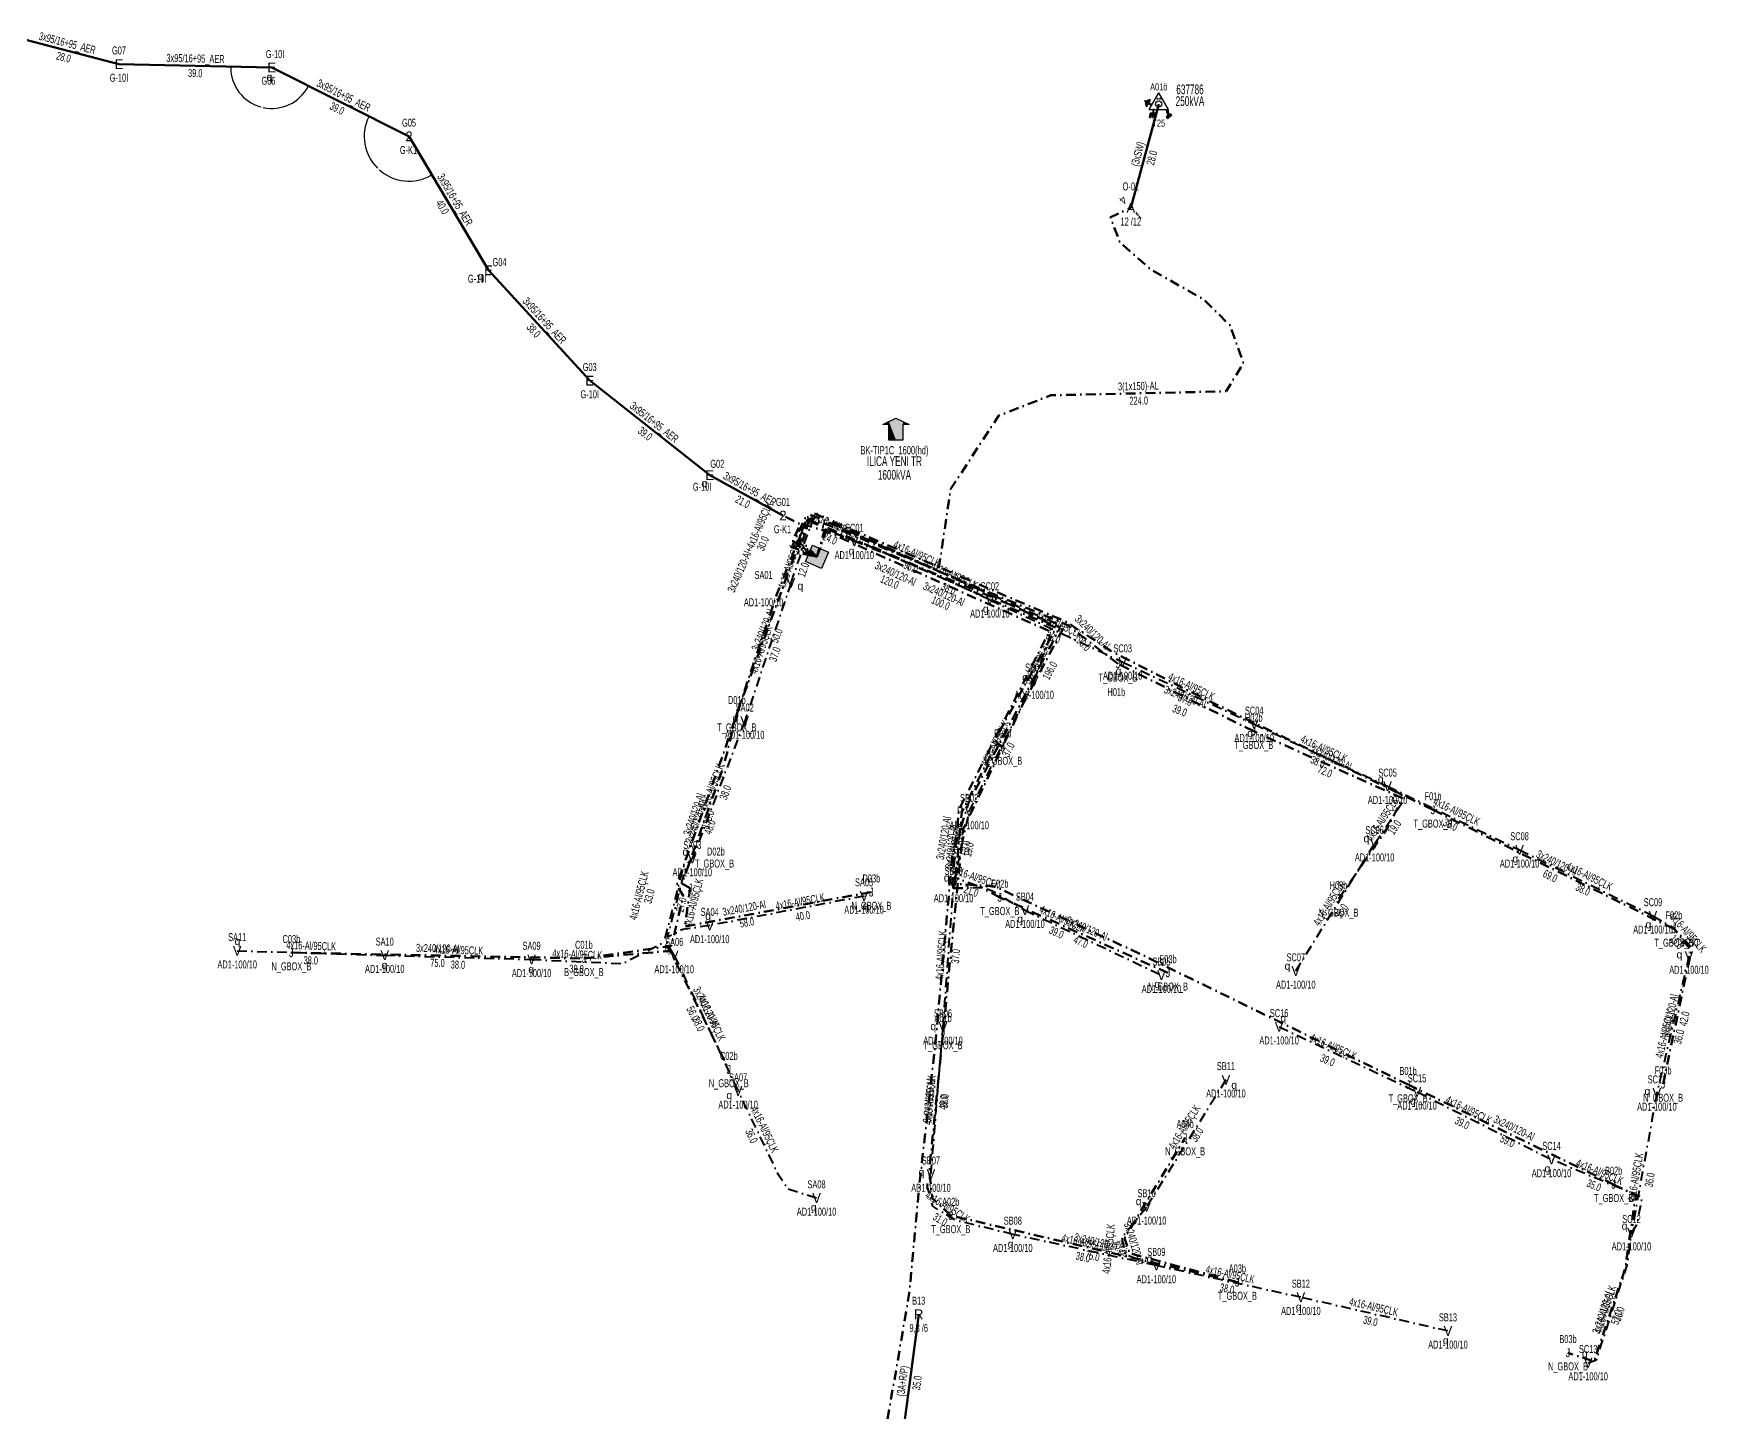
# Model space of a CAD drawing. Header units: millimetres. Extents: x 621771 to 623685, y 4076964 to 4077965.
# Drawn here: x 623256.5 to 623684.6, y 4077161.3 to 4077514.6 of the extents above; entities that cross this region are included whole.
import ezdxf
from ezdxf.enums import TextEntityAlignment as Align

# ---------------------------------------------------------------- set-up
doc = ezdxf.new("R2010")
doc.units = ezdxf.units.MM
doc.linetypes.add('DASHDOT', pattern=[5, 2.5, -1.25, 0, -1.25])
for name, color, linetype, lineweight in [('ACI', 30, 'Continuous', 25), ('DIREK_AG_MEVCUT', 120, 'Continuous', 25), ('DIREK_AG_YENI', 108, 'Continuous', 25), ('DIREK_AYD_YENI', 152, 'Continuous', 25), ('DIREK_BOX_YENI', 5, 'Continuous', 25), ('DIREK_OG_MEVCUT', 16, 'Continuous', 25), ('HAT_AG_HAVAI_MEVCUT', 126, 'Continuous', 50), ('HAT_AG_HAVAI_YENI', 3, 'Continuous', 50), ('HAT_AG_YERALTI_YENI', 3, 'DASHDOT', 50), ('HAT_AYD_YERALTI_YENI', 4, 'DASHDOT', 40), ('HAT_BOX_YERALTI_YENI', 5, 'DASHDOT', 50), ('HAT_OG_HAVAI_MEVCUT', 48, 'Continuous', 70), ('HAT_OG_YERALTI_YENI', 1, 'DASHDOT', 70), ('TRAFO_MEVCUT', 5, 'Continuous', 30), ('TRAFO_TADILAT_BYSK', 5, 'Continuous', 30), ('TRAFO_YENI', 5, 'Continuous', 30)]:
    doc.layers.add(name, color=color, linetype=linetype, lineweight=lineweight)
doc.styles.add('Direk', font='B_CAD')
doc.styles.get("Standard").update_dxf_attribs({"font": 'Arial'})
doc.dimstyles.new('ISO-25', dxfattribs={"dimtxt": 0.18, "dimasz": 0.18, "dimexe": 0.18, "dimexo": 0.0625, "dimgap": 0.09, "dimtad": 0, "dimtih": 1, "dimtoh": 1, "dimdec": 4, "dimzin": 0, "dimdsep": 46, "dimtxsty": 'Standard', "dimcen": 0.09, "dimadec": 0, "dimazin": 0, "dimtfac": 1, "dimtdec": 4, "dimtofl": 0, "dimtmove": 0, "dimatfit": 3, "dimfxl": 1, "dimtolj": 1, "dimtzin": 0, "dimarcsym": 0})

# ---------------------------------------------------------------- blocks, each defined once
blk = doc.blocks.new('YENI_BINA_KARE')
blk.add_hatch(color=5).paths.add_polyline_path([(-2.25, -2.25), (2.25, -2.25), (2.25, 2.25), (-2.25, 2.25)])
at = {"layer": 'TRAFO_TADILAT_BYSK', "linetype": 'Continuous'}
for p, q in [((-2.25, -2.25), (-2.25, 2.25)), ((-2.25, 2.25), (2.25, 2.25)), ((0, 1.8), (0, 2.7)), ((2.25, 2.25), (2.25, -2.25)), ((2.25, -2.25), (-2.25, -2.25))]:
    blk.add_line(p, q, dxfattribs=at)
blk = doc.blocks.new('YENI_BETKOSK')
at = {"layer": 'TRAFO_YENI', "linetype": 'Continuous'}
for p, q in [((-3.4, 2), (0, 3.6)), ((-1.8, 2), (-3.4, 2)), ((-1.8, -2), (-1.8, 2)), ((0, 3.6), (3.4, 2)), ((3.4, 2), (1.8, 2)), ((1.8, 2), (1.8, -2)), ((1.8, -2), (-1.8, -2))]:
    blk.add_line(p, q, dxfattribs=at)
for points in [[(-3.4, 2), (-1.8, 2), (-1.8, 2.752941)], [(-1.8, 2.752941), (0, -2), (0, 3.6)], [(-1.8, -2), (-1.8, 2.752941), (0, -2)], [(0, -2), (0, 3.6), (1.8, -2)], [(0, 3.6), (1.8, -2), (1.8, 2.752941)], [(1.8, 2), (1.8, 2.752941), (3.4, 2)]]:
    blk.add_solid(points, dxfattribs=at)
blk = doc.blocks.new('MEV_DIREK_OZEL')
h = blk.add_hatch(color=32)
h.paths.add_polyline_path([(-2.12, 1), (-2.34, 1.12), (-3.29, -0.52), (-3.08, -0.65), (-2.65, 0.09), (-1.88, -0.36), (-1.78, -0.19), (-2.55, 0.26)])
h.paths.add_polyline_path([(-3.44, -0.15), (-3.31, -0.22), (-2.59, 1.01), (-2.72, 1.09)])
h.paths.add_polyline_path([(-3.52, 0.32), (-3.39, 0.24), (-3.03, 0.85), (-3.16, 0.92)])
h.paths.add_polyline_path([(-3.56, 0.84), (-3.64, 0.71), (-3.51, 0.63), (-3.43, 0.76)])
h.paths.add_polyline_path([(-1.49, -2.34), (-2.24, -2.34), (-2.5, -3.47), (-2.4, -3.47), (-2.19, -2.54), (-1.89, -2.54), (-2.1, -3.47), (-2, -3.47), (-1.79, -2.54), (-1.49, -2.54), (-1.7, -3.48), (-1.6, -3.48), (-1.39, -2.54), (-1.09, -2.54), (-1.3, -3.48), (-1.2, -3.48), (-0.99, -2.54), (-0.69, -2.55), (-0.9, -3.48), (-0.8, -3.48), (-0.54, -2.35), (-1.29, -2.34), (-1.29, -1.44), (-1.49, -1.44)])
at = {"layer": 'TRAFO_MEVCUT'}
for points in [[(2.4, -1.57), (2.17, -1.92), (2.12, -1.44), (1.99, -1.44), (2.06, -2.32), (2.29, -1.96), (2.35, -2.67), (2.14, -2.67), (2.44, -2.87), (2.45, -2.86), (2.69, -2.49), (2.49, -2.63)], [(2.4, -1.57), (2.17, -1.92), (2.12, -1.44), (1.99, -1.44), (2.06, -2.32), (2.29, -1.96), (2.35, -2.67), (2.14, -2.67), (2.44, -2.87), (2.02, -3.19), (2.24, -3.79), (2.3, -3.74), (2.13, -3.26), (2.3, -3.13), (2.48, -3.6), (2.54, -3.56), (2.36, -3.08), (2.54, -2.94), (2.72, -3.42), (2.78, -3.38), (2.6, -2.9), (2.78, -2.76), (2.95, -3.24), (3.01, -3.2), (2.84, -2.72), (3.01, -2.58), (3.19, -3.06), (3.25, -3.01), (3.03, -2.42), (2.45, -2.86), (2.69, -2.49), (2.49, -2.63)], [(3.01, -2.58), (3.19, -3.06), (3.25, -3.01), (3.03, -2.42), (2.45, -2.86), (2.69, -2.49), (2.49, -2.63), (2.4, -1.57), (2.17, -1.92), (2.12, -1.44), (1.99, -1.44), (2.06, -2.32), (2.29, -1.96), (2.35, -2.67), (2.14, -2.67), (2.44, -2.87), (2.02, -3.19), (2.24, -3.79), (2.3, -3.74), (2.13, -3.26), (2.3, -3.13), (2.48, -3.6), (2.54, -3.56), (2.36, -3.08), (2.54, -2.94), (2.72, -3.42), (2.78, -3.38), (2.6, -2.9), (2.78, -2.76), (2.95, -3.24), (3.01, -3.2), (2.84, -2.72)]]:
    blk.add_hatch(color=32, dxfattribs=at).paths.add_polyline_path(points)
at = {"layer": 'TRAFO_MEVCUT', "linetype": 'Continuous'}
for p, q in [((-2.5, -1.44), (0, 2.89)), ((2.5, -1.44), (0, 2.89)), ((-2.5, -1.44), (2.5, -1.44))]:
    blk.add_line(p, q, dxfattribs=at)
at = {"layer": 'TRAFO_MEVCUT', "color": 32, "flags": 128}
blk.add_lwpolyline([(1.99, -1.44), (2.12, -1.44), (2.17, -1.92), (2.4, -1.57), (2.49, -2.63), (2.69, -2.49), (2.45, -2.86), (3.03, -2.42), (3.25, -3.01), (3.19, -3.06), (3.01, -2.58), (2.84, -2.72), (3.01, -3.2), (2.95, -3.24), (2.78, -2.76), (2.6, -2.9), (2.78, -3.38), (2.72, -3.42), (2.54, -2.94), (2.36, -3.08), (2.54, -3.56), (2.48, -3.6), (2.3, -3.13), (2.13, -3.26), (2.3, -3.74), (2.24, -3.79), (2.02, -3.19), (2.44, -2.87), (2.14, -2.67), (2.35, -2.67), (2.29, -1.96), (2.06, -2.32), (1.99, -1.44)], dxfattribs=at)
at = {"layer": 'TRAFO_MEVCUT', "linetype": 'Continuous'}
for centre, radius in [((0, 0), 0.804), ((-0.34, 1.34), 0.12), ((0.34, 1.34), 0.12)]:
    blk.add_circle(centre, radius, dxfattribs=at)
at = {"layer": 'TRAFO_TADILAT_BYSK', "color": 32, "flags": 128}
for points in [[(-3.51, 0.63), (-3.43, 0.76), (-3.56, 0.84), (-3.64, 0.71), (-3.51, 0.63)], [(-3.39, 0.24), (-3.03, 0.85), (-3.16, 0.92), (-3.52, 0.32), (-3.39, 0.24)], [(-3.31, -0.22), (-2.59, 1.01), (-2.72, 1.09), (-3.44, -0.15), (-3.31, -0.22)], [(-1.78, -0.19), (-2.55, 0.26), (-2.12, 1), (-2.34, 1.12), (-3.29, -0.52), (-3.08, -0.65), (-2.65, 0.09), (-1.88, -0.36), (-1.78, -0.19)], [(-1.29, -1.44), (-1.49, -1.44), (-1.49, -2.34), (-2.24, -2.34), (-2.5, -3.47), (-2.4, -3.47), (-2.19, -2.54), (-1.89, -2.54), (-2.1, -3.47), (-2, -3.47), (-1.79, -2.54), (-1.49, -2.54), (-1.7, -3.48), (-1.6, -3.48), (-1.39, -2.54), (-1.09, -2.54), (-1.3, -3.48), (-1.2, -3.48), (-0.99, -2.54), (-0.69, -2.55), (-0.9, -3.48), (-0.8, -3.48), (-0.54, -2.35), (-1.29, -2.34), (-1.29, -1.44)]]:
    blk.add_lwpolyline(points, dxfattribs=at)
blk = doc.blocks.new('*D8')
at = {"layer": 'ACI', "color": 0, "lineweight": -2, "transparency": 16777216}
for start, end in [(154.247642, 225.377509), (228.651354, 299.781221)]:
    blk.add_arc((623352.696983, 4077488.23309), 11.471407, start, end, dxfattribs=at)
at = {"layer": 'ACI', "color": 0, "transparency": 16777216}
for points in [[(623342.39183, 4077493.203967), (623342.337995, 4077493.230459), (623342.444389, 4077493.378717)], [(623358.409815, 4077478.250811), (623358.379606, 4077478.302652), (623358.550231, 4077478.367358)]]:
    blk.add_solid(points, dxfattribs=at)
at = {"layer": 'Defpoints', "color": 0, "transparency": 16777216}
for p in [(623317.53169, 4077505.882037), (623352.696983, 4077488.23309), (623352.696983, 4077488.23309), (623342.095658, 4077483.850729), (623373.058556, 4077453.913375)]:
    blk.add_point(p, dxfattribs=at)
at = {"layer": 'ACI', "color": 0, "transparency": 16777216, "insert": (623344.875616, 4077479.841464), "char_height": 0.18, "attachment_point": 5, "rotation": 317.01443145}
blk.add_mtext('\\A1;147%%d', dxfattribs=at)
blk = doc.blocks.new('*D9')
at = {"layer": 'ACI', "color": 0, "lineweight": -2, "transparency": 16777216}
for start, end in [(179.71817, 254.254839), (257.830038, 332.366708)]:
    blk.add_arc((623317.53169, 4077505.882037), 10.504756, start, end, dxfattribs=at)
at = {"layer": 'ACI', "color": 0, "transparency": 16777216}
for points in [[(623307.057059, 4077505.933303), (623306.997064, 4077505.934112), (623307.029489, 4077506.113692)], [(623326.864909, 4077500.99613), (623326.811517, 4077501.023502), (623326.92033, 4077501.169994)]]:
    blk.add_solid(points, dxfattribs=at)
at = {"layer": 'Defpoints', "color": 0, "transparency": 16777216}
for p in [(623278.402473, 4077506.745139), (623317.53169, 4077505.882037), (623317.53169, 4077505.882037), (623310.817889, 4077497.802757), (623352.697, 4077488.233)]:
    blk.add_point(p, dxfattribs=at)
at = {"layer": 'ACI', "color": 0, "transparency": 16777216, "insert": (623314.99791, 4077495.687437), "char_height": 0.18, "attachment_point": 5, "rotation": 346.04243857}
blk.add_mtext('\\A1;155%%d', dxfattribs=at)

msp = doc.modelspace()

# ---------------------------------------------------------------- linework, layer by layer
at = {"layer": 'HAT_AG_HAVAI_MEVCUT'}
msp.add_line((623478.687916, 4077151.741572), (623483.261, 4077186.437), dxfattribs=at)
at = {"layer": 'HAT_AG_HAVAI_YENI'}
for p, q in [((623250.982451, 4077513.908929), (623278.402473, 4077506.745139)), ((623278.402473, 4077506.745139), (623317.53169, 4077505.882037)), ((623317.53169, 4077505.882037), (623352.697, 4077488.233)), ((623352.697, 4077488.233), (623373.058556, 4077453.913375)), ((623373.058556, 4077453.913375), (623398.983694, 4077425.643556)), ((623398.983694, 4077425.643556), (623429.738584, 4077401.434888)), ((623429.738584, 4077401.434888), (623448.488, 4077391.075))]:
    msp.add_line(p, q, dxfattribs=at)
at = {"layer": 'HAT_AG_YERALTI_YENI', "flags": 128}
msp.add_lwpolyline([(623457.198, 4077380.497), (623450.377204, 4077383.1472), (623452.929221, 4077388.843667), (623448.488, 4077391.075)], dxfattribs=at)
at = {"layer": 'HAT_AYD_YERALTI_YENI', "flags": 128}
for points in [[(623512.835769, 4077348.651302), (623516.71484, 4077359.42276), (623517.211116, 4077363.095207), (623498.054837, 4077372.425209), (623466.016435, 4077386.708954), (623454.800582, 4077390.182891), (623452.004636, 4077383.881526), (623457.198, 4077380.497)], [(623466.776681, 4077384.446904), (623455.845829, 4077389.322181), (623453.270702, 4077382.319643), (623457.198, 4077380.497)], [(623501.486683, 4077369.470508), (623481.871114, 4077378.562979), (623469.41384, 4077384.016378), (623466.776681, 4077384.446904)], [(623450.560099, 4077373.856968), (623453.298074, 4077381.739026), (623457.198, 4077380.497)], [(623450.560099, 4077373.856968), (623438.6866, 4077338.401264)], [(623501.486683, 4077369.470508), (623535.512989, 4077353.557689)], [(623535.512989, 4077353.557689), (623569.200865, 4077337.608716)], [(623496.19065, 4077315.232031), (623512.835769, 4077348.651302)], [(623438.6866, 4077338.401264), (623425.269787, 4077303.191615)], [(623569.200865, 4077337.608716), (623603.370675, 4077321.719976)], [(623600.044776, 4077307.00254), (623607.105215, 4077317.551353), (623607.78288, 4077318.997039), (623603.370675, 4077321.719976)], [(623603.370675, 4077321.719976), (623637.18243, 4077305.420877)], [(623492.194864, 4077296.54247), (623496.19065, 4077315.232031)], [(623579.855581, 4077274.394448), (623600.044776, 4077307.00254)], [(623420.624033, 4077278.357519), (623418.242912, 4077282.539256), (623422.976628, 4077301.092369), (623425.269787, 4077303.191615)], [(623429.720286, 4077286.051345), (623422.815592, 4077285.023625), (623418.939349, 4077283.085503), (623423.226709, 4077299.647636), (623425.269787, 4077303.191615)], [(623637.18243, 4077305.420877), (623671.354534, 4077288.524745)], [(623489.486888, 4077260.037688), (623492.194864, 4077296.54247)], [(623492.194864, 4077296.54247), (623492.743257, 4077298.227219), (623501.905288, 4077295.020508), (623510.477369, 4077289.961038)], [(623469.256322, 4077293.598545), (623429.720286, 4077286.051345)], [(623510.477369, 4077289.961038), (623545.445787, 4077273.316682)], [(623671.354534, 4077288.524745), (623676.796481, 4077285.34539), (623680.862471, 4077280.827623), (623680.5818, 4077278.20883)], [(623384.093371, 4077277.359092), (623407.325641, 4077276.276474), (623417.709276, 4077281.620992), (623420.624033, 4077278.357519)], [(623308.685154, 4077279.571083), (623346.478531, 4077278.425829)], [(623346.478531, 4077278.425829), (623384.093371, 4077277.359092)], [(623420.624033, 4077278.357519), (623436.996357, 4077243.661552)], [(623680.5818, 4077278.20883), (623672.356933, 4077243.130746)], [(623486.404486, 4077222.349019), (623489.486888, 4077260.037688)], [(623575.583637, 4077260.107267), (623610.918888, 4077243.420964)], [(623457.096699, 4077216.232613), (623449.755328, 4077218.523121), (623447.288627, 4077222.281903), (623436.996357, 4077243.661552)], [(623561.96243, 4077246.514546), (623541.634859, 4077213.962115)], [(623610.918888, 4077243.420964), (623645.364648, 4077226.098776)], [(623672.356933, 4077243.130746), (623665.846867, 4077207.343922)], [(623665.846867, 4077207.343922), (623667.167801, 4077209.247425), (623668.587152, 4077216.344182), (623645.364648, 4077226.098776)], [(623507.369031, 4077206.92798), (623492.588857, 4077210.591079), (623486.862587, 4077214.103191), (623485.411932, 4077219.371358), (623486.404486, 4077222.349019)], [(623544.143133, 4077198.928), (623536.21148, 4077201.672101), (623535.36689, 4077206.19277), (623541.634859, 4077213.962115)], [(623544.143133, 4077198.928), (623507.369031, 4077206.92798)], [(623654.752455, 4077174.042445), (623656.886395, 4077174.80545), (623664.826822, 4077199.390233), (623665.846867, 4077207.343922)], [(623581.15767, 4077190.801294), (623544.143133, 4077198.928)], [(623618.836226, 4077182.162743), (623581.15767, 4077190.801294)]]:
    msp.add_lwpolyline(points, dxfattribs=at)
at = {"layer": 'HAT_BOX_YERALTI_YENI', "flags": 128}
for points in [[(623504.759854, 4077331.759529), (623502.700937, 4077333.472038), (623518.462645, 4077362.302512), (623454.144917, 4077390.452061), (623450.969636, 4077383.42063), (623457.198, 4077380.497)], [(623489.503214, 4077258.848437), (623494.665498, 4077310.685444), (623509.58797, 4077342.034685), (623520.439727, 4077362.52916), (623460.128565, 4077389.346792), (623455.163745, 4077391.458556), (623451.881071, 4077383.739632), (623457.198, 4077380.497)], [(623608.630575, 4077245.27893), (623541.774434, 4077277.924747), (623502.795002, 4077296.020507), (623491.837199, 4077296.758663), (623493.540978, 4077315.678239), (623516.767732, 4077361.433184), (623459.324659, 4077387.131345), (623454.284431, 4077388.690174), (623452.279235, 4077383.896739), (623457.198, 4077380.497)], [(623615.012679, 4077315.663817), (623553.467342, 4077345.631882), (623532.315061, 4077356.467245), (623521.148783, 4077363.808156), (623456.065685, 4077391.768512), (623452.764615, 4077384.112463), (623457.198, 4077380.497)], [(623534.326738, 4077353.085641), (623521.209889, 4077363.121593), (623455.66157, 4077390.525134), (623453.410894, 4077384.351284), (623457.198, 4077380.497)], [(623397.495593, 4077277.614024), (623419.966943, 4077280.843229), (623422.944603, 4077293.746423), (623421.257263, 4077296.426317), (623433.65719, 4077331.343436), (623446.95099, 4077370.926704), (623451.425354, 4077382.235765), (623457.198, 4077380.497)], [(623436.672991, 4077340.312621), (623451.744356, 4077381.643332), (623457.198, 4077380.497)], [(623569.074828, 4077335.799402), (623534.326738, 4077353.085641)], [(623424.714712, 4077295.629733), (623422.608961, 4077296.816995), (623433.325772, 4077326.979716), (623436.672991, 4077340.312621)], [(623590.803773, 4077292.841071), (623603.299504, 4077310.974763), (623607.157559, 4077318.690873), (623569.074828, 4077335.799402)], [(623504.759854, 4077331.759529), (623503.155299, 4077332.586924), (623494.29678, 4077315.068876), (623492.565964, 4077297.168593), (623492.292677, 4077295.57442), (623499.352585, 4077295.756612), (623504.045878, 4077293.256182)], [(623615.012679, 4077315.663817), (623676.721271, 4077285.159469)], [(623471.141542, 4077294.613687), (623454.370668, 4077291.556463), (623423.403003, 4077285.799653), (623424.714712, 4077295.629733)], [(623547.12052, 4077273.915432), (623504.045878, 4077293.256182)], [(623673.940729, 4077245.417099), (623681.152678, 4077279.688569), (623676.721271, 4077285.159469)], [(623322.564773, 4077279.092513), (623397.495593, 4077277.614024)], [(623397.495593, 4077277.614024), (623419.569922, 4077279.55291), (623434.62254, 4077249.14484)], [(623491.478977, 4077211.754801), (623486.785261, 4077216.10338), (623485.946553, 4077222.980783), (623489.503214, 4077258.848437)], [(623608.630575, 4077245.27893), (623661.275605, 4077219.730607)], [(623564.893379, 4077194.682831), (623537.234957, 4077202.093604), (623536.013353, 4077205.987467), (623551.517815, 4077231.696982)], [(623661.275605, 4077219.730607), (623666.936898, 4077216.893216), (623664.227227, 4077198.202842), (623656.227247, 4077174.331934), (623649.584759, 4077176.5966)], [(623564.893379, 4077194.682831), (623491.478977, 4077211.754801)]]:
    msp.add_lwpolyline(points, dxfattribs=at)
at = {"layer": 'HAT_OG_HAVAI_MEVCUT'}
msp.add_line((623537.598, 4077469.91), (623544.757, 4077496.516), dxfattribs=at)
at = {"layer": 'HAT_OG_YERALTI_YENI', "flags": 128}
for points in [[(623457.198, 4077380.497), (623460.409726, 4077389.508689), (623488.329024, 4077376.981596), (623491.442537, 4077397.881714), (623503.737357, 4077416.663848), (623517.119892, 4077421.881654), (623562.023006, 4077422.913909), (623566.410092, 4077430.139698), (623563.08327, 4077439.749672), (623556.135397, 4077446.544845), (623542.621401, 4077454.179871), (623534.833675, 4077461.051394), (623532.314117, 4077467.464815), (623537.598, 4077469.91)], [(623457.198, 4077380.497), (623458.692022, 4077385.792839), (623459.182795, 4077387.615709), (623494.506485, 4077373.318941), (623508.005614, 4077367.689926), (623519.483203, 4077362.411171), (623507.271204, 4077338.95639), (623495.95134, 4077317.247177), (623491.875391, 4077304.03122), (623487.661594, 4077256.938937), (623483.313858, 4077218.50491), (623480.854853, 4077191.890578), (623464.791459, 4077098.437157), (623459.364271, 4077057.107032), (623455.606987, 4077035.815755), (623432.22833, 4077027.257497), (623406.136079, 4077051.888582), (623371.48557, 4077074.01481), (623319.981468, 4077104.69129), (623307.457188, 4077104.482552), (623288.044553, 4077101.768958), (623278.025129, 4077085.487394), (623278.651343, 4077071.084471), (623275.999, 4077070.874)]]:
    msp.add_lwpolyline(points, dxfattribs=at)

# ---------------------------------------------------------------- block references
at = {"layer": 'TRAFO_MEVCUT'}
msp.add_blockref('MEV_DIREK_OZEL', (623544.757, 4077496.516), dxfattribs=at)
at = {"layer": 'TRAFO_YENI'}
msp.add_blockref('YENI_BETKOSK', (623477.429968, 4077412.416103), dxfattribs=at)
msp.add_blockref('YENI_BETKOSK', (623477.429968, 4077412.416103), dxfattribs=at)
at = {"layer": 'TRAFO_YENI', "rotation": 336.56526}
msp.add_blockref('YENI_BINA_KARE', (623457.198, 4077380.497), dxfattribs=at)
msp.add_blockref('YENI_BINA_KARE', (623457.198, 4077380.497), dxfattribs=at)

# ---------------------------------------------------------------- texts
at = {"layer": 'DIREK_AG_MEVCUT', "width": 0.53}
for s, p in [('B13', (623483.261, 4077189.937)), ('9,3 /6', (623483.261, 4077182.937))]:
    msp.add_text(s, height=2.05, dxfattribs=at).set_placement(p, align=Align.MIDDLE_CENTER)
at = {"layer": 'DIREK_AG_MEVCUT', "style": 'Direk'}
msp.add_text('R', height=2.5, dxfattribs=at).set_placement((623483.261, 4077186.437), align=Align.MIDDLE_CENTER)
at = {"layer": 'DIREK_AG_YENI', "width": 0.53}
for s, p in [('G07', (623278.402473, 4077510.245139)), ('G-10I', (623318.383686, 4077509.310032)), ('G-10I', (623278.402473, 4077503.245139)), ('G06', (623316.687482, 4077502.485375)), ('G05', (623352.697, 4077491.733)), ('G-K1', (623352.570239, 4077484.733)), ('G04', (623375.868363, 4077456.000235)), ('G-10I', (623370.16248, 4077451.762442)), ('G03', (623398.983694, 4077429.143556)), ('G-10I', (623398.983694, 4077422.143556)), ('G02', (623431.673698, 4077404.351278)), ('G-10I', (623427.76255, 4077398.45683)), ('G01', (623448.488, 4077394.575)), ('G-K1', (623448.361239, 4077387.575))]:
    msp.add_text(s, height=2.05, dxfattribs=at).set_placement(p, align=Align.MIDDLE_CENTER)
at = {"layer": 'DIREK_AG_YENI', "style": 'Direk'}
for s, p in [('E', (623278.402473, 4077506.745139)), ('E', (623317.53169, 4077505.882037)), ('2', (623352.697, 4077488.233)), ('E', (623373.058556, 4077453.913375)), ('E', (623398.983694, 4077425.643556)), ('E', (623429.738584, 4077401.434888)), ('2', (623448.488, 4077391.075))]:
    msp.add_text(s, height=2.5, dxfattribs=at).set_placement(p, align=Align.MIDDLE_CENTER)
at = {"layer": 'DIREK_AG_YENI', "color": 4, "style": 'Direk'}
for p in [(623316.928685, 4077503.455849), (623371.051551, 4077452.422761), (623428.356359, 4077399.351752)]:
    msp.add_text('q', height=2, dxfattribs=at).set_placement(p, align=Align.MIDDLE_CENTER)
at = {"layer": 'DIREK_AYD_YENI', "width": 0.53}
for s, p in [('SC01', (623466.776681, 4077387.946904)), ('AD1-100/10', (623466.776681, 4077380.946904)), ('SA01', (623443.527044, 4077375.859998)), ('SC02', (623501.486683, 4077372.970508)), ('AD1-100/10', (623443.527044, 4077368.859998)), ('AD1-100/10', (623501.486683, 4077365.970508)), ('SC03', (623535.512989, 4077357.057689)), ('SB01', (623512.835769, 4077352.151302)), ('AD1-100/10', (623535.512989, 4077350.057689)), ('AD1-100/10', (623512.835769, 4077345.151302)), ('SA02', (623438.6866, 4077341.901264)), ('SC04', (623569.200865, 4077341.108716)), ('AD1-100/10', (623438.6866, 4077334.901264)), ('AD1-100/10', (623569.200865, 4077334.108716)), ('SC05', (623603.370675, 4077325.219976)), ('SB02', (623496.19065, 4077318.732031)), ('AD1-100/10', (623603.370675, 4077318.219976)), ('AD1-100/10', (623496.19065, 4077311.732031)), ('SC06', (623600.044776, 4077310.50254)), ('SA03', (623425.269787, 4077306.691615)), ('SC08', (623637.18243, 4077308.920877)), ('AD1-100/10', (623600.044776, 4077303.50254)), ('AD1-100/10', (623637.18243, 4077301.920877)), ('AD1-100/10', (623425.269787, 4077299.691615)), ('SB03', (623492.194864, 4077300.04247)), ('SA05', (623469.256322, 4077297.098545)), ('AD1-100/10', (623492.194864, 4077293.04247)), ('SB04', (623510.477369, 4077293.461038)), ('SA04', (623429.720286, 4077289.551345)), ('AD1-100/10', (623469.256322, 4077290.098545)), ('SC09', (623671.354534, 4077292.024745)), ('AD1-100/10', (623510.477369, 4077286.461038)), ('AD1-100/10', (623671.354534, 4077285.024745)), ('SA11', (623308.685154, 4077283.071083)), ('SA10', (623346.478531, 4077281.925829)), ('SA09', (623384.093371, 4077280.859092)), ('SA06', (623420.624033, 4077281.857519)), ('AD1-100/10', (623429.720286, 4077282.551345)), ('SC10', (623680.5818, 4077281.70883)), ('AD1-100/10', (623308.685154, 4077276.071083)), ('SB05', (623545.445787, 4077276.816682)), ('SC07', (623579.855581, 4077277.894448)), ('AD1-100/10', (623346.478531, 4077274.925829)), ('AD1-100/10', (623384.093371, 4077273.859092)), ('AD1-100/10', (623420.624033, 4077274.857519)), ('AD1-100/10', (623680.5818, 4077274.70883)), ('AD1-100/10', (623545.445787, 4077269.816682)), ('AD1-100/10', (623579.855581, 4077270.894448)), ('SB06', (623489.486888, 4077263.537688)), ('SC16', (623575.583637, 4077263.607267)), ('AD1-100/10', (623489.486888, 4077256.537688)), ('AD1-100/10', (623575.583637, 4077256.607267)), ('SA07', (623436.996357, 4077247.161552)), ('SB11', (623561.96243, 4077250.014546)), ('SC15', (623610.918888, 4077246.920964)), ('SC11', (623672.356933, 4077246.630746)), ('AD1-100/10', (623561.96243, 4077243.014546)), ('AD1-100/10', (623436.996357, 4077240.161552)), ('AD1-100/10', (623610.918888, 4077239.920964)), ('AD1-100/10', (623672.356933, 4077239.630746)), ('SC14', (623645.364648, 4077229.598776)), ('SB07', (623486.404486, 4077225.849019)), ('AD1-100/10', (623645.364648, 4077222.598776)), ('SA08', (623457.096699, 4077219.732613)), ('AD1-100/10', (623486.404486, 4077218.849019)), ('SB10', (623541.634859, 4077217.462115)), ('AD1-100/10', (623457.096699, 4077212.732613)), ('SB08', (623507.369031, 4077210.42798)), ('AD1-100/10', (623541.634859, 4077210.462115)), ('SC12', (623665.846867, 4077210.843922)), ('AD1-100/10', (623507.369031, 4077203.42798)), ('AD1-100/10', (623665.846867, 4077203.843922)), ('SB09', (623544.143133, 4077202.428)), ('AD1-100/10', (623544.143133, 4077195.428)), ('SB12', (623581.15767, 4077194.301294)), ('AD1-100/10', (623581.15767, 4077187.301294)), ('SB13', (623618.836226, 4077185.662743)), ('AD1-100/10', (623618.836226, 4077178.662743)), ('SC13', (623654.752455, 4077177.542445)), ('AD1-100/10', (623654.752455, 4077170.542445))]:
    msp.add_text(s, height=2.05, dxfattribs=at).set_placement(p, align=Align.MIDDLE_CENTER)
at = {"layer": 'DIREK_AYD_YENI', "style": 'Direk'}
for p in [(623466.776681, 4077384.446904), (623450.560099, 4077373.856968), (623501.486683, 4077369.470508), (623535.512989, 4077353.557689), (623512.835769, 4077348.651302), (623438.6866, 4077338.401264), (623569.200865, 4077337.608716), (623603.370675, 4077321.719976), (623496.19065, 4077315.232031), (623600.044776, 4077307.00254), (623425.269787, 4077303.191615), (623637.18243, 4077305.420877), (623469.256322, 4077293.598545), (623492.194864, 4077296.54247), (623510.477369, 4077289.961038), (623429.720286, 4077286.051345), (623671.354534, 4077288.524745), (623308.685154, 4077279.571083), (623346.478531, 4077278.425829), (623384.093371, 4077277.359092), (623420.624033, 4077278.357519), (623680.5818, 4077278.20883), (623545.445787, 4077273.316682), (623579.855581, 4077274.394448), (623489.486888, 4077260.037688), (623575.583637, 4077260.107267), (623561.96243, 4077246.514546), (623436.996357, 4077243.661552), (623610.918888, 4077243.420964), (623672.356933, 4077243.130746), (623645.364648, 4077226.098776), (623486.404486, 4077222.349019), (623457.096699, 4077216.232613), (623541.634859, 4077213.962115), (623665.846867, 4077207.343922), (623507.369031, 4077206.92798), (623544.143133, 4077198.928), (623581.15767, 4077190.801294), (623618.836226, 4077182.162743), (623654.752455, 4077174.042445)]:
    msp.add_text('V', height=2.5, dxfattribs=at).set_placement(p, align=Align.MIDDLE_CENTER)
at = {"layer": 'DIREK_AYD_YENI', "color": 4, "style": 'Direk'}
for p in [(623466.060174, 4077382.051781), (623452.930703, 4077373.063094), (623500.431462, 4077367.204121), (623510.536916, 4077349.633785), (623534.448577, 4077351.295604), (623436.332735, 4077339.243476), (623568.138933, 4077335.345466), (623601.602908, 4077323.487743), (623493.830748, 4077316.057174), (623597.942868, 4077308.356048), (623423.50202, 4077304.959382), (623636.085594, 4077303.174335), (623490.427097, 4077298.310237), (623469.725093, 4077291.142888), (623429.301786, 4077288.516068), (623509.224986, 4077287.797352), (623670.169227, 4077286.323599), (623308.760877, 4077282.069936), (623418.856266, 4077280.125286), (623678.117223, 4077278.628188), (623346.405235, 4077275.926904), (623383.999745, 4077274.860846), (623577.730013, 4077275.710487), (623544.375327, 4077271.057453), (623486.994455, 4077260.232054), (623576.651163, 4077262.367883), (623434.739594, 4077242.585903), (623564.082944, 4077245.190378), (623669.909346, 4077243.639979), (623609.82345, 4077241.17374), (623483.955156, 4077222.849801), (623644.318358, 4077223.828252), (623456.352099, 4077213.846074), (623539.591341, 4077215.402265), (623664.0791, 4077209.111689), (623506.802557, 4077204.493005), (623542.375366, 4077200.695767), (623580.605549, 4077188.363023), (623618.268126, 4077179.728146), (623653.910749, 4077176.396491)]:
    msp.add_text('q', height=2, dxfattribs=at).set_placement(p, align=Align.MIDDLE_CENTER)
at = {"layer": 'DIREK_BOX_YENI', "style": 'Direk', "width": 0.8}
for p in [(623534.326738, 4077353.085641), (623436.672991, 4077340.312621), (623504.759854, 4077331.759529), (623569.074828, 4077335.799402), (623615.012679, 4077315.663817), (623424.714712, 4077295.629733), (623471.141542, 4077294.613687), (623504.045878, 4077293.256182), (623590.803773, 4077292.841071), (623676.721271, 4077285.159469), (623322.564773, 4077279.092513), (623397.495593, 4077277.614024), (623547.12052, 4077273.915432), (623489.503214, 4077258.848437), (623434.62254, 4077249.14484), (623608.630575, 4077245.27893), (623673.940729, 4077245.417099), (623551.517815, 4077231.696982), (623661.275605, 4077219.730607), (623491.478977, 4077211.754801), (623564.893379, 4077194.682831), (623649.584759, 4077176.5966)]:
    msp.add_text('J', height=2.25, dxfattribs=at).set_placement(p, align=Align.MIDDLE_CENTER)
at = {"layer": 'DIREK_BOX_YENI', "width": 0.53}
for s, p in [('T_GBOX_B', (623534.326738, 4077349.585641)), ('H01b', (623533.874961, 4077345.847257)), ('D01b', (623436.672991, 4077343.812621)), ('T_GBOX_B', (623436.672991, 4077336.812621)), ('H02b', (623569.074828, 4077339.299402)), ('E01b', (623504.759854, 4077335.259529)), ('T_GBOX_B', (623569.074828, 4077332.299402)), ('T_GBOX_B', (623504.759854, 4077328.259529)), ('F01b', (623615.012679, 4077319.163817)), ('T_GBOX_B', (623615.012679, 4077312.163817)), ('T_GBOX_B', (623430.949231, 4077301.933286)), ('D02b', (623431.310652, 4077305.002829)), ('D03b', (623471.141542, 4077298.113687)), ('E02b', (623504.045878, 4077296.756182)), ('H03b', (623590.803773, 4077296.341071)), ('N_GBOX_B', (623471.141542, 4077291.113687)), ('T_GBOX_B', (623504.045878, 4077289.756182)), ('N_GBOX_B', (623590.803773, 4077289.341071)), ('F02b', (623676.721271, 4077288.659469)), ('C03b', (623322.564773, 4077282.592513)), ('C01b', (623397.495593, 4077281.114024)), ('T_GBOX_B', (623676.721271, 4077281.659469)), ('E03b', (623547.12052, 4077277.415432)), ('N_GBOX_B', (623322.564773, 4077275.592513)), ('B_GBOX_B', (623397.495593, 4077274.114024)), ('N_GBOX_B', (623547.12052, 4077270.415432)), ('A01b', (623489.503214, 4077262.348437)), ('T_GBOX_B', (623489.503214, 4077255.348437)), ('C02b', (623434.62254, 4077252.64484)), ('B01b', (623608.630575, 4077248.77893)), ('F03b', (623673.940729, 4077248.917099)), ('N_GBOX_B', (623434.62254, 4077245.64484)), ('T_GBOX_B', (623608.630575, 4077241.77893)), ('N_GBOX_B', (623673.940729, 4077241.917099)), ('A04b', (623551.517815, 4077235.196982)), ('N_GBOX_B', (623551.517815, 4077228.196982)), ('B02b', (623661.275605, 4077223.230607)), ('T_GBOX_B', (623661.275605, 4077216.230607)), ('A02b', (623491.478977, 4077215.254801)), ('T_GBOX_B', (623491.478977, 4077208.254801)), ('A03b', (623564.893379, 4077198.182831)), ('T_GBOX_B', (623564.893379, 4077191.182831)), ('B03b', (623649.584759, 4077180.0966)), ('N_GBOX_B', (623649.584759, 4077173.0966))]:
    msp.add_text(s, height=2.05, dxfattribs=at).set_placement(p, align=Align.MIDDLE_CENTER)
at = {"layer": 'DIREK_OG_MEVCUT', "width": 0.53}
for s, p in [('O-01', (623537.598, 4077475.41)), ('12 /12', (623537.598, 4077466.41))]:
    msp.add_text(s, height=2.05, dxfattribs=at).set_placement(p, align=Align.MIDDLE_CENTER)
at = {"layer": 'DIREK_OG_MEVCUT', "color": 32, "style": 'Direk'}
for s, rotation, p in [('4', 225.000001, (623535.618101, 4077471.889899)), ('f', 405.000001, (623539.577899, 4077467.930101))]:
    msp.add_text(s, height=2, rotation=rotation, dxfattribs=at).set_placement(p, align=Align.MIDDLE_CENTER)
at = {"layer": 'DIREK_OG_MEVCUT', "style": 'Direk'}
msp.add_text('A', height=2.5, dxfattribs=at).set_placement((623537.598, 4077469.91), align=Align.MIDDLE_CENTER)
at = {"layer": 'HAT_AG_HAVAI_MEVCUT', "lineweight": 30, "width": 0.53}
msp.add_text('(3A+R/P)', height=2.05, rotation=82.491325, dxfattribs=at).set_placement((623480.131747, 4077169.200361), align=Align.CENTER)
msp.add_text('35.0', height=2.05, rotation=82.491325, dxfattribs=at).set_placement((623481.817169, 4077168.978211), align=Align.TOP_CENTER)
at = {"layer": 'HAT_AG_HAVAI_YENI', "lineweight": 30, "width": 0.53}
for rotation, p in [(345.358115, (623264.907322, 4077511.14943)), (358.736389, (623297.985826, 4077507.163381)), (333.348594, (623335.495614, 4077497.817253)), (300.680269, (623363.608793, 4077471.506942)), (312.52271, (623386.647583, 4077440.352966)), (321.791997, (623414.886879, 4077414.207127)), (331.077001, (623439.524408, 4077396.998825))]:
    msp.add_text('3x95/16+95_AER', height=2.05, rotation=rotation, dxfattribs=at).set_placement(p, align=Align.CENTER)
for s, rotation, p in [('28.0', 345.358115, (623264.477602, 4077509.504638)), ('39.0', 358.736389, (623297.948337, 4077505.463795)), ('39.0', 333.348594, (623334.73306, 4077496.297874)), ('40.0', 300.680269, (623362.146746, 4077470.639523)), ('38.0', 312.52271, (623385.394667, 4077439.203966)), ('39.0', 321.791997, (623413.835398, 4077412.871317)), ('21.0', 331.077001, (623438.70223, 4077395.510865))]:
    msp.add_text(s, height=2.05, rotation=rotation, dxfattribs=at).set_placement(p, align=Align.TOP_CENTER)
at = {"layer": 'HAT_AG_YERALTI_YENI', "lineweight": 30, "width": 0.53}
msp.add_text('3x240/120-Al+4x16-Al/95ÇLK', height=2.05, rotation=66.59531, dxfattribs=at).set_placement((623440.995369, 4077382.62759), align=Align.CENTER)
msp.add_text('30.0', height=2.05, rotation=66.59531, dxfattribs=at).set_placement((623442.37321, 4077384.322042), align=Align.TOP_CENTER)
at = {"layer": 'HAT_AYD_YERALTI_YENI', "lineweight": 30, "width": 0.53}
for rotation, p in [(335.962618, (623461.657488, 4077387.660831)), (335.971157, (623482.381753, 4077380.343421)), (70.844412, (623451.12615, 4077378.076911)), (335.130703, (623492.036366, 4077374.787922)), (334.936283, (623518.859918, 4077362.28406)), (431.485197, (623443.817344, 4077356.399033)), (334.665553, (623552.720643, 4077346.351454)), (63.523505, (623503.75236, 4077332.320623)), (335.061878, (623586.644163, 4077330.435095)), (429.140408, (623431.183906, 4077321.099106)), (56.20516, (623602.868616, 4077312.749734)), (334.263412, (623620.645652, 4077314.336107)), (77.931976, (623493.361542, 4077306.064963)), (75.6867, (623412.565395, 4077293.499234)), (340.709954, (623497.605071, 4077297.426143)), (333.690264, (623654.645222, 4077297.73476)), (75.4867, (623426.535816, 4077291.617216)), (58.236413, (623589.227485, 4077291.145947)), (370.394857, (623453.082799, 4077291.201184)), (334.906544, (623519.717184, 4077286.727742)), (311.987212, (623679.461276, 4077283.655126)), (358.264295, (623327.607588, 4077279.848066)), (85.75749, (623489.993205, 4077278.352961)), (358.375557, (623365.310047, 4077278.742119)), (357.331961, (623395.749073, 4077277.666862)), (295.347003, (623429.32366, 4077261.977844)), (436.601926, (623675.329784, 4077258.163136)), (336.585123, (623589.088448, 4077254.048376)), (85.324419, (623487.098516, 4077241.26264)), (417.868467, (623552.158033, 4077233.891732)), (333.436342, (623623.705907, 4077237.90732)), (295.706398, (623442.908366, 4077233.340423)), (337.215198, (623657.30508, 4077222.00515)), (440.389627, (623667.829908, 4077221.325075)), (328.477823, (623490.170126, 4077213.071707)), (347.72688, (623525.936768, 4077203.758564)), (84.143986, (623532.92076, 4077203.111826)), (347.616933, (623562.832681, 4077195.694872)), (72.10051, (623660.047751, 4077187.359087)), (346.865368, (623599.594536, 4077187.371986))]:
    msp.add_text('4x16-Al/95ÇLK', height=2.05, rotation=rotation, dxfattribs=at).set_placement(p, align=Align.CENTER)
for s, rotation, p in [('24.0', 335.962618, (623460.965022, 4077386.108255)), ('12.0', 70.844412, (623452.732023, 4077377.519083)), ('96.0', 335.971157, (623481.689519, 4077378.790742)), ('38.0', 335.130703, (623491.321431, 4077373.245564)), ('38.0', 334.936283, (623518.139754, 4077360.744137)), ('37.0', 431.485197, (623445.429355, 4077355.859198)), ('37.0', 334.665553, (623551.993211, 4077344.814951)), ('37.0', 63.523505, (623505.274059, 4077331.562711)), ('38.0', 335.061878, (623585.927377, 4077328.893597)), ('38.0', 429.140408, (623432.772481, 4077320.493772)), ('19.0', 56.20516, (623604.281375, 4077311.804159)), ('38.0', 334.263412, (623619.907453, 4077312.804747)), ('19.0', 77.931976, (623495.023972, 4077305.709539)), ('33.0', 75.4867, (623413.236423, 4077293.791016)), ('21.0', 340.709954, (623497.043475, 4077295.821584)), ('38.0', 333.690264, (623653.891742, 4077296.210861)), ('27.0', 75.6867, (623421.433385, 4077291.605672)), ('38.0', 58.236413, (623590.672872, 4077290.251041)), ('40.0', 370.394857, (623453.389532, 4077289.529085)), ('39.0', 334.906544, (623518.996221, 4077285.188193)), ('15.0', 311.987212, (623678.197676, 4077282.517886)), ('38.0', 358.264295, (623327.556097, 4077278.148846)), ('38.0', 358.375557, (623365.261855, 4077277.042802)), ('37.0', 85.75749, (623491.688547, 4077278.227198)), ('39.0', 357.331961, (623395.669939, 4077275.968705)), ('38.0', 295.347003, (623427.787316, 4077261.250075)), ('36.0', 436.601926, (623676.983516, 4077257.76922)), ('39.0', 336.585123, (623588.412891, 4077252.488368)), ('38.0', 85.324419, (623488.792858, 4077241.124067)), ('39.0', 333.436342, (623622.945681, 4077236.386775)), ('36.0', 295.706398, (623441.376618, 4077232.603032)), ('38.0', 417.868467, (623553.597642, 4077232.987562)), ('36.0', 440.389627, (623669.50605, 4077221.041265)), ('35.0', 337.215198, (623656.64672, 4077220.437808)), ('31.0', 328.477823, (623489.281318, 4077211.622563)), ('23.0', 84.143986, (623534.611888, 4077202.938377)), ('38.0', 347.72688, (623525.575396, 4077202.097417)), ('38.0', 347.616933, (623562.468122, 4077194.034422)), ('36.0', 72.10051, (623661.665466, 4077186.836596)), ('39.0', 346.865368, (623599.208228, 4077185.71646))]:
    msp.add_text(s, height=2.05, rotation=rotation, dxfattribs=at).set_placement(p, align=Align.TOP_CENTER)
at = {"layer": 'HAT_BOX_YERALTI_YENI', "lineweight": 30, "width": 0.53}
for rotation, p in [(335.633215, (623476.878253, 4077375.29781)), (336.164209, (623489.294999, 4077370.036482)), (67.81569, (623444.332254, 4077361.346908)), (315.795724, (623527.043517, 4077360.488528)), (61.225275, (623514.46227, 4077352.67608)), (338.774899, (623551.12891, 4077343.681067)), (335.808173, (623588.464517, 4077328.02049)), (70.448798, (623426.656235, 4077314.169328)), (70.439879, (623427.166419, 4077312.182932)), (79.902496, (623490.653687, 4077308.283185)), (444.477119, (623492.585318, 4077306.200541)), (333.695476, (623646.243646, 4077301.173627)), (370.530928, (623438.731484, 4077289.513741)), (335.819659, (623525.931368, 4077284.361229)), (358.869621, (623360.046952, 4077279.203103)), (296.336353, (623427.858005, 4077264.725969)), (78.1163, (623676.714921, 4077262.727871)), (84.337025, (623486.879032, 4077240.998485)), (334.112974, (623635.324198, 4077233.269476)), (287.417971, (623537.43518, 4077204.294974)), (346.908956, (623528.378702, 4077204.046726)), (431.472189, (623659.421293, 4077186.537488))]:
    msp.add_text('3x240/120-Al', height=2.05, rotation=rotation, dxfattribs=at).set_placement(p, align=Align.CENTER)
for s, rotation, p in [('120.0', 336.164209, (623476.226158, 4077374.998238)), ('100.0', 335.633215, (623489.328878, 4077369.602212)), ('50.0', 67.81569, (623445.906409, 4077360.70501)), ('190.0', 315.795724, (623525.858246, 4077359.269868)), ('196.0', 61.225275, (623515.952352, 4077351.857756)), ('39.0', 338.774899, (623550.513454, 4077342.096386)), ('72.0', 335.808173, (623587.767869, 4077326.469786)), ('136.0', 70.448798, (623428.258218, 4077313.600425)), ('48.0', 70.439879, (623428.768314, 4077311.613779)), ('278.0', 79.902496, (623492.327355, 4077307.985135)), ('53.0', 444.477119, (623494.277426, 4077306.036928)), ('69.0', 333.695476, (623645.490305, 4077299.649659)), ('58.0', 370.530928, (623439.042187, 4077287.842375)), ('47.0', 335.819659, (623525.235031, 4077282.810385)), ('75.0', 358.869621, (623360.013415, 4077277.503434)), ('56.0', 296.336353, (623426.334457, 4077263.971781)), ('42.0', 78.1163, (623678.378486, 4077262.377797)), ('49.0', 84.337025, (623488.570735, 4077240.830735)), ('59.0', 334.112974, (623634.581982, 4077231.74006)), ('63.0', 287.417971, (623535.813131, 4077203.786096)), ('75.0', 346.908956, (623527.993654, 4077202.390906)), ('57.0', 431.472189, (623661.033181, 4077185.997287))]:
    msp.add_text(s, height=2.05, rotation=rotation, dxfattribs=at).set_placement(p, align=Align.TOP_CENTER)
at = {"layer": 'HAT_OG_HAVAI_MEVCUT', "lineweight": 30, "width": 0.53}
msp.add_text('(3xSW)', height=2.05, rotation=74.940333, dxfattribs=at).set_placement((623540.356332, 4077483.43404), align=Align.CENTER)
msp.add_text('28.0', height=2.05, rotation=74.940333, dxfattribs=at).set_placement((623541.997947, 4077482.992338), align=Align.TOP_CENTER)
at = {"layer": 'HAT_OG_YERALTI_YENI', "lineweight": 30, "width": 0.53}
msp.add_text('3(1x150)-AL', height=2.05, rotation=1.316912, dxfattribs=at).set_placement((623539.551914, 4077423.247557), align=Align.CENTER)
msp.add_text('224.0', height=2.05, rotation=1.316912, dxfattribs=at).set_placement((623539.590984, 4077421.548006), align=Align.TOP_CENTER)
at = {"layer": 'TRAFO_MEVCUT', "width": 0.6}
for s, height, p in [('A01ö', 1.8, (623544.757, 4077500.016)), ('637786', 2.5, (623552.757, 4077499.016)), ('250kVA', 2.5, (623552.757, 4077496.016))]:
    msp.add_text(s, height=height, dxfattribs=at).set_placement(p, align=Align.CENTER)
msp.add_text('T25', height=1.8, dxfattribs=at).set_placement((623544.757, 4077492.516), align=Align.TOP_CENTER)
at = {"layer": 'TRAFO_YENI', "width": 0.6}
for s, height, p in [('BK-TIP1C_1600(hd)', 2.1, (623477.048216, 4077406.763402)), ('BK-TIP1C_1600(hd)', 2.1, (623477.048216, 4077406.763402)), ('ILICA YENI TR', 2.5, (623477.048216, 4077403.763402)), ('ILICA YENI TR', 2.5, (623477.048216, 4077403.763402)), ('1600kVA', 2.5, (623477.048216, 4077400.263402)), ('1600kVA', 2.5, (623477.048216, 4077400.263402))]:
    msp.add_text(s, height=height, dxfattribs=at).set_placement(p, align=Align.CENTER)

# ---------------------------------------------------------------- dimensions: what is measured, and where the dimension line sits
at = {"layer": 'ACI'}
for base, line1, line2, picture, middle, turn in [((623310.817889, 4077497.802757), ((623317.53169, 4077505.882037), (623352.697, 4077488.233)), ((623278.402473, 4077506.745139), (623317.53169, 4077505.882037)), '*D9', (623314.99791, 4077495.687437), 346.042439), ((623342.095658, 4077483.850729), ((623352.696983, 4077488.23309), (623373.058556, 4077453.913375)), ((623317.53169, 4077505.882037), (623352.696983, 4077488.23309)), '*D8', (623344.875616, 4077479.841464), 317.014431)]:
    dim = msp.add_angular_dim_2l(base=base, line1=line1, line2=line2, dimstyle='ISO-25', dxfattribs=at)
    dim.commit()
    dim.dimension.update_dxf_attribs({"geometry": picture, "text_midpoint": middle, "dimtype": 162, "text_rotation": turn})

doc.saveas('drawing.dxf')
